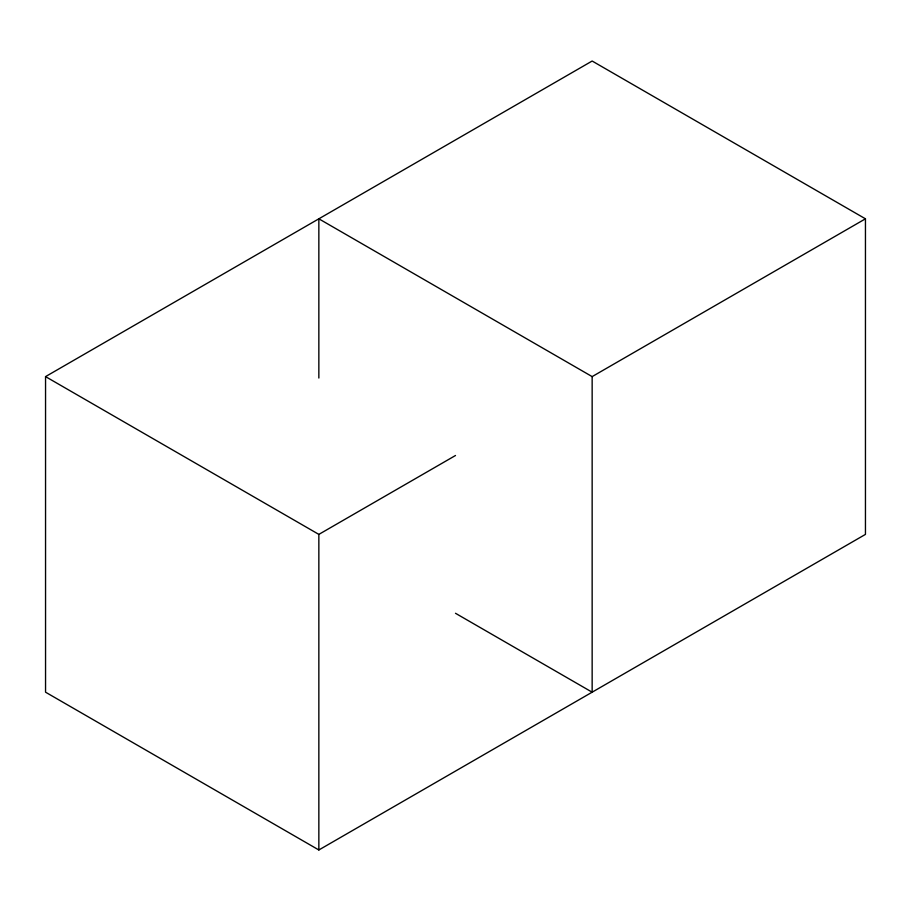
<?xml version="1.0" encoding="UTF-8"?>
<svg xmlns="http://www.w3.org/2000/svg" width="911" height="911" viewBox="0 0 911 911"><rect width="100%" height="100%" fill="white"/><g stroke="black" fill="none" stroke-linecap="round" stroke-linejoin="round"><path stroke-width="1.37" d="M45.55 376.607L592.15 61.026L865.45 218.811L865.45 534.393L318.85 849.974L45.55 692.189L45.55 376.607L318.85 534.393L455.5 455.5M318.85 378.031L318.85 218.811L592.15 376.607L865.45 218.811M455.5 613.285L592.15 692.189L592.15 376.607M318.85 534.393L318.85 849.974"/></g></svg>
